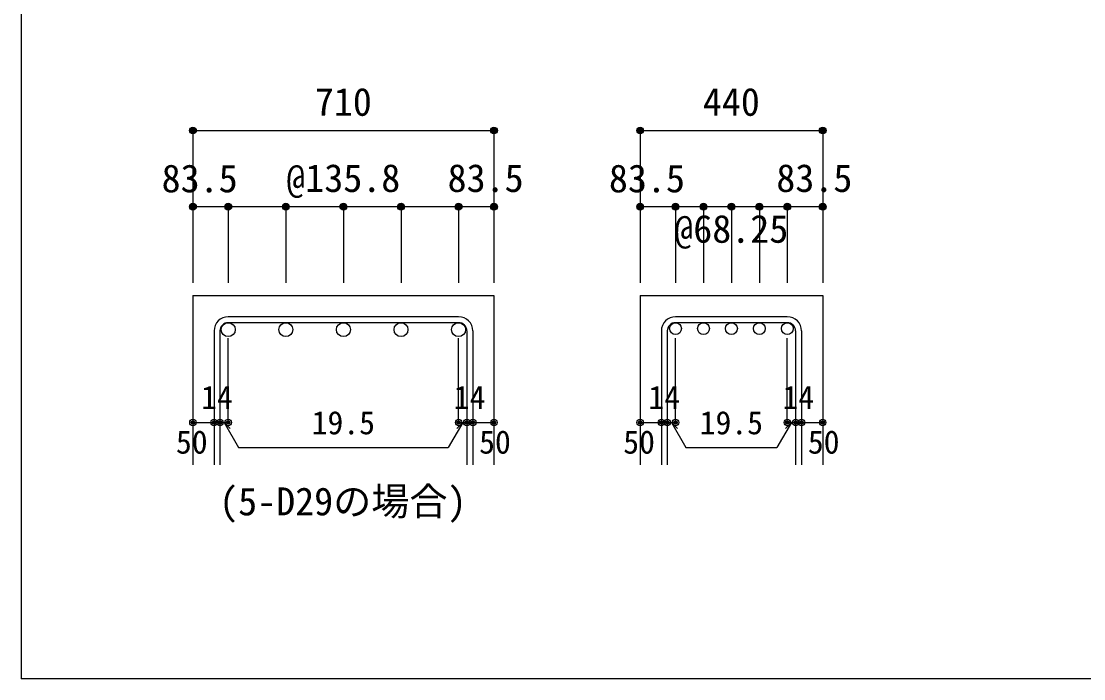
# Model space of a CAD drawing. Units: millimetres at full size, sheet at 1:30; details may follow other scales. Extents: x -5973 to 5954, y -4195 to 4201.
# Drawn here: x -5973 to -3464, y -4195 to -2642 of the extents above; entities that cross this region are included whole.
import ezdxf
from ezdxf.enums import TextEntityAlignment as Align

# ---------------------------------------------------------------- set-up
doc = ezdxf.new("R2010")
doc.units = ezdxf.units.MM
doc.header["$LTSCALE"] = 30
doc.header["$PDMODE"] = 32
doc.header["$PDSIZE"] = 15
for name, color, linetype in [('0-1', 2, 'Continuous'), ('0-5', 7, 'Continuous'), ('0-6', 7, 'Continuous'), ('0-7', 4, 'Continuous'), ('0-D', 4, 'Continuous'), ('F-0_枠', 6, 'Continuous')]:
    doc.layers.add(name, color=color, linetype=linetype)
doc.styles.add('ＭＳ ゴシック', font='')
doc.styles.get('ＭＳ ゴシック').set_extended_font_data('MS Gothic')

msp = doc.modelspace()

# ---------------------------------------------------------------- linework, layer by layer
at = {"layer": '0-1'}
for p, q in [((-5567.58, -3289.89), (-5567.58, -3689.89)), ((-5567.58, -3289.89), (-4856.58, -3289.89)), ((-4856.58, -3289.89), (-4856.58, -3689.89)), ((-4511.3, -3289.89), (-4511.3, -3689.89)), ((-4511.3, -3289.89), (-4080.3, -3289.89)), ((-4080.3, -3289.89), (-4080.3, -3689.89))]:
    msp.add_line(p, q, dxfattribs=at)
at = {"layer": '0-5', "color": 3}
for centre, radius in [((-5484.08, -3370.39), 16.5), ((-5348.08, -3370.39), 16.5), ((-5212.08, -3370.39), 16.5), ((-5076.08, -3370.39), 16.5), ((-4940.08, -3370.39), 16.5), ((-4427.8, -3367.89), 14), ((-4361.8, -3367.89), 14), ((-4295.8, -3367.89), 14), ((-4229.8, -3367.89), 14), ((-4163.8, -3367.89), 14)]:
    msp.add_circle(centre, radius, dxfattribs=at)
at = {"layer": '0-6'}
for p, q in [((-4940.08, -3339.89), (-5484.08, -3339.89)), ((-4940.08, -3353.89), (-5484.08, -3353.89)), ((-4163.8, -3339.89), (-4427.8, -3339.89)), ((-4163.8, -3353.89), (-4427.8, -3353.89)), ((-5517.58, -3373.39), (-5517.58, -3689.89)), ((-5503.58, -3373.39), (-5503.58, -3689.89)), ((-4920.58, -3373.39), (-4920.58, -3689.89)), ((-4906.58, -3373.39), (-4906.58, -3689.89)), ((-4461.3, -3373.39), (-4461.3, -3689.89)), ((-4447.3, -3373.39), (-4447.3, -3689.89)), ((-4144.3, -3373.39), (-4144.3, -3689.89)), ((-4130.3, -3373.39), (-4130.3, -3689.89))]:
    msp.add_line(p, q, dxfattribs=at)
for centre, radius, start, end in [((-5484.08, -3373.39), 33.5, 90, 180), ((-5484.08, -3373.39), 19.5, 90, 180), ((-4940.08, -3373.39), 33.5, 0, 90), ((-4940.08, -3373.39), 19.5, 0, 90), ((-4427.8, -3373.39), 33.5, 90, 180), ((-4427.8, -3373.39), 19.5, 90, 180), ((-4163.8, -3373.39), 33.5, 0, 90), ((-4163.8, -3373.39), 19.5, 0, 90)]:
    msp.add_arc(centre, radius, start, end, dxfattribs=at)
at = {"layer": '0-D'}
for p, q in [((-5567.58, -2899.89), (-5567.58, -3079.89)), ((-5567.58, -2899.89), (-4856.58, -2899.89)), ((-5567.58, -2899.89), (-4856.58, -2899.89)), ((-4856.58, -2899.89), (-4856.58, -3079.89)), ((-4511.3, -2899.89), (-4511.3, -3079.89)), ((-4511.3, -2899.89), (-4080.3, -2899.89)), ((-4511.3, -2899.89), (-4080.3, -2899.89)), ((-4080.3, -2899.89), (-4080.3, -3079.89)), ((-5484.08, -3079.89), (-5567.58, -3079.89)), ((-5567.58, -3079.89), (-5567.58, -3259.89)), ((-5212.08, -3079.89), (-5484.08, -3079.89)), ((-5484.08, -3079.89), (-5484.08, -3259.89)), ((-5348.08, -3079.89), (-5348.08, -3259.89)), ((-5212.08, -3079.89), (-5212.08, -3259.89)), ((-4940.08, -3079.89), (-5212.08, -3079.89)), ((-5076.08, -3079.89), (-5076.08, -3259.89)), ((-4856.58, -3079.89), (-4940.08, -3079.89)), ((-4940.08, -3079.89), (-4940.08, -3259.89)), ((-4856.58, -3079.89), (-4856.58, -3259.89)), ((-4427.8, -3079.89), (-4511.3, -3079.89)), ((-4511.3, -3079.89), (-4511.3, -3259.89)), ((-4295.8, -3079.89), (-4427.8, -3079.89)), ((-4427.8, -3079.89), (-4427.8, -3259.89)), ((-4361.8, -3079.89), (-4361.8, -3259.89)), ((-4163.8, -3079.89), (-4295.8, -3079.89)), ((-4295.8, -3079.89), (-4295.8, -3259.89)), ((-4229.8, -3079.89), (-4229.8, -3259.89)), ((-4080.3, -3079.89), (-4163.8, -3079.89)), ((-4163.8, -3079.89), (-4163.8, -3259.89)), ((-4080.3, -3079.89), (-4080.3, -3259.89)), ((-5484.08, -3589.89), (-5484.08, -3390.56)), ((-4940.08, -3589.89), (-4940.08, -3390.56)), ((-4427.8, -3589.89), (-4427.8, -3390.56)), ((-4163.8, -3589.89), (-4163.8, -3390.56)), ((-5567.58, -3589.89), (-5517.58, -3589.89)), ((-5517.58, -3589.89), (-5484.08, -3589.89)), ((-5493.83, -3589.89), (-5479.69, -3604.04)), ((-5493.83, -3589.89), (-5459.61, -3649.17)), ((-4930.33, -3589.89), (-4964.55, -3649.17)), ((-4930.33, -3589.89), (-4944.47, -3604.04)), ((-4940.08, -3589.89), (-4856.58, -3589.89)), ((-4920.58, -3589.89), (-4906.58, -3589.89)), ((-4511.3, -3589.89), (-4461.3, -3589.89)), ((-4461.3, -3589.89), (-4427.8, -3589.89)), ((-4437.55, -3589.89), (-4423.41, -3604.04)), ((-4437.55, -3589.89), (-4403.33, -3649.17)), ((-4154.05, -3589.89), (-4188.27, -3649.17)), ((-4154.05, -3589.89), (-4168.19, -3604.04)), ((-4163.8, -3589.89), (-4080.3, -3589.89)), ((-4144.3, -3589.89), (-4130.3, -3589.89)), ((-5459.61, -3649.17), (-4964.55, -3649.17)), ((-4403.33, -3649.17), (-4188.27, -3649.17))]:
    msp.add_line(p, q, dxfattribs=at)
for points in [[(-4856.58, -2899.89), (-4856.58, -3079.89), (-4856.58, -3259.89)], [(-4080.3, -2899.89), (-4080.3, -3079.89), (-4080.3, -3259.89)]]:
    msp.add_lwpolyline(points, dxfattribs=at)
for centre, radius in [((-5567.58, -2899.89), 8), ((-5567.58, -2899.89), 7.2), ((-5567.58, -2899.89), 6.4), ((-5567.58, -2899.89), 5.6), ((-5567.58, -2899.89), 4.8), ((-5567.58, -2899.89), 4), ((-5567.58, -2899.89), 3.2), ((-5567.58, -2899.89), 2.4), ((-5567.58, -2899.89), 1.6), ((-5567.58, -2899.89), 0.8), ((-4856.58, -2899.89), 8), ((-4856.58, -2899.89), 7.2), ((-4856.58, -2899.89), 6.4), ((-4856.58, -2899.89), 5.6), ((-4856.58, -2899.89), 4.8), ((-4856.58, -2899.89), 4), ((-4856.58, -2899.89), 3.2), ((-4856.58, -2899.89), 2.4), ((-4856.58, -2899.89), 1.6), ((-4856.58, -2899.89), 0.8), ((-4511.3, -2899.89), 8), ((-4511.3, -2899.89), 7.2), ((-4511.3, -2899.89), 6.4), ((-4511.3, -2899.89), 5.6), ((-4511.3, -2899.89), 4.8), ((-4511.3, -2899.89), 4), ((-4511.3, -2899.89), 3.2), ((-4511.3, -2899.89), 2.4), ((-4511.3, -2899.89), 1.6), ((-4511.3, -2899.89), 0.8), ((-4080.3, -2899.89), 8), ((-4080.3, -2899.89), 7.2), ((-4080.3, -2899.89), 6.4), ((-4080.3, -2899.89), 5.6), ((-4080.3, -2899.89), 4.8), ((-4080.3, -2899.89), 4), ((-4080.3, -2899.89), 3.2), ((-4080.3, -2899.89), 2.4), ((-4080.3, -2899.89), 1.6), ((-4080.3, -2899.89), 0.8), ((-5567.58, -3079.89), 8), ((-5567.58, -3079.89), 7.2), ((-5567.58, -3079.89), 6.4), ((-5567.58, -3079.89), 5.6), ((-5567.58, -3079.89), 4.8), ((-5567.58, -3079.89), 4), ((-5567.58, -3079.89), 3.2), ((-5567.58, -3079.89), 2.4), ((-5567.58, -3079.89), 1.6), ((-5567.58, -3079.89), 0.8), ((-5484.08, -3079.89), 8), ((-5484.08, -3079.89), 7.2), ((-5484.08, -3079.89), 6.4), ((-5484.08, -3079.89), 5.6), ((-5484.08, -3079.89), 4.8), ((-5484.08, -3079.89), 4), ((-5484.08, -3079.89), 3.2), ((-5484.08, -3079.89), 2.4), ((-5484.08, -3079.89), 1.6), ((-5484.08, -3079.89), 0.8), ((-5348.08, -3079.89), 8), ((-5348.08, -3079.89), 7.2), ((-5348.08, -3079.89), 6.4), ((-5348.08, -3079.89), 5.6), ((-5348.08, -3079.89), 4.8), ((-5348.08, -3079.89), 4), ((-5348.08, -3079.89), 3.2), ((-5348.08, -3079.89), 2.4), ((-5348.08, -3079.89), 1.6), ((-5348.08, -3079.89), 0.8), ((-5212.08, -3079.89), 8), ((-5212.08, -3079.89), 7.2), ((-5212.08, -3079.89), 6.4), ((-5212.08, -3079.89), 5.6), ((-5212.08, -3079.89), 4.8), ((-5212.08, -3079.89), 4), ((-5212.08, -3079.89), 3.2), ((-5212.08, -3079.89), 2.4), ((-5212.08, -3079.89), 1.6), ((-5212.08, -3079.89), 0.8), ((-5076.08, -3079.89), 8), ((-5076.08, -3079.89), 7.2), ((-5076.08, -3079.89), 6.4), ((-5076.08, -3079.89), 5.6), ((-5076.08, -3079.89), 4.8), ((-5076.08, -3079.89), 4), ((-5076.08, -3079.89), 3.2), ((-5076.08, -3079.89), 2.4), ((-5076.08, -3079.89), 1.6), ((-5076.08, -3079.89), 0.8), ((-4940.08, -3079.89), 8), ((-4940.08, -3079.89), 7.2), ((-4940.08, -3079.89), 6.4), ((-4940.08, -3079.89), 5.6), ((-4940.08, -3079.89), 4.8), ((-4940.08, -3079.89), 4), ((-4940.08, -3079.89), 3.2), ((-4940.08, -3079.89), 2.4), ((-4940.08, -3079.89), 1.6), ((-4940.08, -3079.89), 0.8), ((-4856.58, -3079.89), 8), ((-4856.58, -3079.89), 7.2), ((-4856.58, -3079.89), 6.4), ((-4856.58, -3079.89), 5.6), ((-4856.58, -3079.89), 4.8), ((-4856.58, -3079.89), 4), ((-4856.58, -3079.89), 3.2), ((-4856.58, -3079.89), 2.4), ((-4856.58, -3079.89), 1.6), ((-4856.58, -3079.89), 0.8), ((-4511.3, -3079.89), 8), ((-4511.3, -3079.89), 7.2), ((-4511.3, -3079.89), 6.4), ((-4511.3, -3079.89), 5.6), ((-4511.3, -3079.89), 4.8), ((-4511.3, -3079.89), 4), ((-4511.3, -3079.89), 3.2), ((-4511.3, -3079.89), 2.4), ((-4511.3, -3079.89), 1.6), ((-4511.3, -3079.89), 0.8), ((-4427.8, -3079.89), 8), ((-4427.8, -3079.89), 7.2), ((-4427.8, -3079.89), 6.4), ((-4427.8, -3079.89), 5.6), ((-4427.8, -3079.89), 4.8), ((-4427.8, -3079.89), 4), ((-4427.8, -3079.89), 3.2), ((-4427.8, -3079.89), 2.4), ((-4427.8, -3079.89), 1.6), ((-4427.8, -3079.89), 0.8), ((-4361.8, -3079.89), 8), ((-4361.8, -3079.89), 7.2), ((-4361.8, -3079.89), 6.4), ((-4361.8, -3079.89), 5.6), ((-4361.8, -3079.89), 4.8), ((-4361.8, -3079.89), 4), ((-4361.8, -3079.89), 3.2), ((-4361.8, -3079.89), 2.4), ((-4361.8, -3079.89), 1.6), ((-4361.8, -3079.89), 0.8), ((-4295.8, -3079.89), 8), ((-4295.8, -3079.89), 7.2), ((-4295.8, -3079.89), 6.4), ((-4295.8, -3079.89), 5.6), ((-4295.8, -3079.89), 4.8), ((-4295.8, -3079.89), 4), ((-4295.8, -3079.89), 3.2), ((-4295.8, -3079.89), 2.4), ((-4295.8, -3079.89), 1.6), ((-4295.8, -3079.89), 0.8), ((-4229.8, -3079.89), 8), ((-4229.8, -3079.89), 7.2), ((-4229.8, -3079.89), 6.4), ((-4229.8, -3079.89), 5.6), ((-4229.8, -3079.89), 4.8), ((-4229.8, -3079.89), 4), ((-4229.8, -3079.89), 3.2), ((-4229.8, -3079.89), 2.4), ((-4229.8, -3079.89), 1.6), ((-4229.8, -3079.89), 0.8), ((-4163.8, -3079.89), 8), ((-4163.8, -3079.89), 7.2), ((-4163.8, -3079.89), 6.4), ((-4163.8, -3079.89), 5.6), ((-4163.8, -3079.89), 4.8), ((-4163.8, -3079.89), 4), ((-4163.8, -3079.89), 3.2), ((-4163.8, -3079.89), 2.4), ((-4163.8, -3079.89), 1.6), ((-4163.8, -3079.89), 0.8), ((-4080.3, -3079.89), 8), ((-4080.3, -3079.89), 7.2), ((-4080.3, -3079.89), 6.4), ((-4080.3, -3079.89), 5.6), ((-4080.3, -3079.89), 4.8), ((-4080.3, -3079.89), 4), ((-4080.3, -3079.89), 3.2), ((-4080.3, -3079.89), 2.4), ((-4080.3, -3079.89), 1.6), ((-4080.3, -3079.89), 0.8), ((-5567.58, -3589.89), 4), ((-5567.58, -3589.89), 3.6), ((-5567.58, -3589.89), 3.2), ((-5567.58, -3589.89), 2.8), ((-5567.58, -3589.89), 2.4), ((-5567.58, -3589.89), 2), ((-5517.58, -3589.89), 4), ((-5517.58, -3589.89), 3.6), ((-5517.58, -3589.89), 3.2), ((-5517.58, -3589.89), 2.8), ((-5517.58, -3589.89), 2.4), ((-5517.58, -3589.89), 2), ((-5503.58, -3589.89), 4), ((-5503.58, -3589.89), 3.6), ((-5503.58, -3589.89), 3.2), ((-5503.58, -3589.89), 2.8), ((-5503.58, -3589.89), 2.4), ((-5503.58, -3589.89), 2), ((-5484.08, -3589.89), 4), ((-5484.08, -3589.89), 3.6), ((-5484.08, -3589.89), 3.2), ((-5484.08, -3589.89), 2.8), ((-5484.08, -3589.89), 2.4), ((-5484.08, -3589.89), 2), ((-4940.08, -3589.89), 4), ((-4940.08, -3589.89), 3.6), ((-4940.08, -3589.89), 3.2), ((-4940.08, -3589.89), 2.8), ((-4940.08, -3589.89), 2.4), ((-4940.08, -3589.89), 2), ((-4920.58, -3589.89), 4), ((-4920.58, -3589.89), 3.6), ((-4920.58, -3589.89), 3.2), ((-4920.58, -3589.89), 2.8), ((-4920.58, -3589.89), 2.4), ((-4920.58, -3589.89), 2), ((-4906.58, -3589.89), 4), ((-4906.58, -3589.89), 3.6), ((-4906.58, -3589.89), 3.2), ((-4906.58, -3589.89), 2.8), ((-4906.58, -3589.89), 2.4), ((-4906.58, -3589.89), 2), ((-4856.58, -3589.89), 4), ((-4856.58, -3589.89), 3.6), ((-4856.58, -3589.89), 3.2), ((-4856.58, -3589.89), 2.8), ((-4856.58, -3589.89), 2.4), ((-4856.58, -3589.89), 2), ((-4511.3, -3589.89), 4), ((-4511.3, -3589.89), 3.6), ((-4511.3, -3589.89), 3.2), ((-4511.3, -3589.89), 2.8), ((-4511.3, -3589.89), 2.4), ((-4511.3, -3589.89), 2), ((-4461.3, -3589.89), 4), ((-4461.3, -3589.89), 3.6), ((-4461.3, -3589.89), 3.2), ((-4461.3, -3589.89), 2.8), ((-4461.3, -3589.89), 2.4), ((-4461.3, -3589.89), 2), ((-4447.3, -3589.89), 4), ((-4447.3, -3589.89), 3.6), ((-4447.3, -3589.89), 3.2), ((-4447.3, -3589.89), 2.8), ((-4447.3, -3589.89), 2.4), ((-4447.3, -3589.89), 2), ((-4427.8, -3589.89), 4), ((-4427.8, -3589.89), 3.6), ((-4427.8, -3589.89), 3.2), ((-4427.8, -3589.89), 2.8), ((-4427.8, -3589.89), 2.4), ((-4427.8, -3589.89), 2), ((-4163.8, -3589.89), 4), ((-4163.8, -3589.89), 3.6), ((-4163.8, -3589.89), 3.2), ((-4163.8, -3589.89), 2.8), ((-4163.8, -3589.89), 2.4), ((-4163.8, -3589.89), 2), ((-4144.3, -3589.89), 4), ((-4144.3, -3589.89), 3.6), ((-4144.3, -3589.89), 3.2), ((-4144.3, -3589.89), 2.8), ((-4144.3, -3589.89), 2.4), ((-4144.3, -3589.89), 2), ((-4130.3, -3589.89), 4), ((-4130.3, -3589.89), 3.6), ((-4130.3, -3589.89), 3.2), ((-4130.3, -3589.89), 2.8), ((-4130.3, -3589.89), 2.4), ((-4130.3, -3589.89), 2), ((-4080.3, -3589.89), 4), ((-4080.3, -3589.89), 3.6), ((-4080.3, -3589.89), 3.2), ((-4080.3, -3589.89), 2.8), ((-4080.3, -3589.89), 2.4), ((-4080.3, -3589.89), 2), ((-5567.58, -3589.89), 1.6), ((-5567.58, -3589.89), 1.2), ((-5567.58, -3589.89), 0.8), ((-5567.58, -3589.89), 0.4), ((-5517.58, -3589.89), 1.6), ((-5517.58, -3589.89), 1.2), ((-5517.58, -3589.89), 0.8), ((-5517.58, -3589.89), 0.4), ((-5503.58, -3589.89), 1.6), ((-5503.58, -3589.89), 1.2), ((-5503.58, -3589.89), 0.8), ((-5503.58, -3589.89), 0.4), ((-5484.08, -3589.89), 1.6), ((-5484.08, -3589.89), 1.2), ((-5484.08, -3589.89), 0.8), ((-5484.08, -3589.89), 0.4), ((-4940.08, -3589.89), 1.6), ((-4940.08, -3589.89), 1.2), ((-4940.08, -3589.89), 0.8), ((-4940.08, -3589.89), 0.4), ((-4920.58, -3589.89), 1.6), ((-4920.58, -3589.89), 1.2), ((-4920.58, -3589.89), 0.8), ((-4920.58, -3589.89), 0.4), ((-4906.58, -3589.89), 1.6), ((-4906.58, -3589.89), 1.2), ((-4906.58, -3589.89), 0.8), ((-4906.58, -3589.89), 0.4), ((-4856.58, -3589.89), 1.6), ((-4856.58, -3589.89), 1.2), ((-4856.58, -3589.89), 0.8), ((-4856.58, -3589.89), 0.4), ((-4511.3, -3589.89), 1.6), ((-4511.3, -3589.89), 1.2), ((-4511.3, -3589.89), 0.8), ((-4511.3, -3589.89), 0.4), ((-4461.3, -3589.89), 1.6), ((-4461.3, -3589.89), 1.2), ((-4461.3, -3589.89), 0.8), ((-4461.3, -3589.89), 0.4), ((-4447.3, -3589.89), 1.6), ((-4447.3, -3589.89), 1.2), ((-4447.3, -3589.89), 0.8), ((-4447.3, -3589.89), 0.4), ((-4427.8, -3589.89), 1.6), ((-4427.8, -3589.89), 1.2), ((-4427.8, -3589.89), 0.8), ((-4427.8, -3589.89), 0.4), ((-4163.8, -3589.89), 1.6), ((-4163.8, -3589.89), 1.2), ((-4163.8, -3589.89), 0.8), ((-4163.8, -3589.89), 0.4), ((-4144.3, -3589.89), 1.6), ((-4144.3, -3589.89), 1.2), ((-4144.3, -3589.89), 0.8), ((-4144.3, -3589.89), 0.4), ((-4130.3, -3589.89), 1.6), ((-4130.3, -3589.89), 1.2), ((-4130.3, -3589.89), 0.8), ((-4130.3, -3589.89), 0.4), ((-4080.3, -3589.89), 1.6), ((-4080.3, -3589.89), 1.2), ((-4080.3, -3589.89), 0.8), ((-4080.3, -3589.89), 0.4)]:
    msp.add_circle(centre, radius, dxfattribs=at)
at = {"layer": '0-D', "color": 7}
for p in [(-5567.58, -2899.89), (-4856.58, -2899.89), (-4511.3, -2899.89), (-4080.3, -2899.89), (-5567.58, -3079.89), (-5484.08, -3079.89), (-5348.08, -3079.89), (-5212.08, -3079.89), (-5076.08, -3079.89), (-4940.08, -3079.89), (-4856.58, -3079.89), (-4511.3, -3079.89), (-4427.8, -3079.89), (-4361.8, -3079.89), (-4295.8, -3079.89), (-4229.8, -3079.89), (-4163.8, -3079.89), (-4080.3, -3079.89), (-5567.58, -3589.89), (-5517.58, -3589.89), (-5503.58, -3589.89), (-5484.08, -3589.89), (-4940.08, -3589.89), (-4920.58, -3589.89), (-4906.58, -3589.89), (-4856.58, -3589.89), (-4511.3, -3589.89), (-4461.3, -3589.89), (-4447.3, -3589.89), (-4427.8, -3589.89), (-4163.8, -3589.89), (-4144.3, -3589.89), (-4130.3, -3589.89), (-4080.3, -3589.89)]:
    msp.add_point(p, dxfattribs=at)
at = {"layer": 'F-0_枠'}
for p in [(-5972.88, 4201.15), (5954.1, -4195.24)]:
    msp.add_line(p, (-5972.88, -4195.24), dxfattribs=at)

# ---------------------------------------------------------------- texts
at = {"layer": '0-7', "color": 7, "style": 'ＭＳ ゴシック'}
msp.add_text('(5-D29の場合)', height=65.98, dxfattribs=at).set_placement((-5505.6, -3828.9), align=Align.BOTTOM_LEFT)
at = {"layer": '0-D', "style": 'ＭＳ ゴシック'}
for s, height, p in [('710', 65.98, (-5279.58, -2884.89)), ('440', 65.98, (-4363.3, -2884.89)), ('83.5', 65.98, (-5641.39, -3065.74)), ('@135.8', 65.98, (-5347.08, -3064.89)), ('83.5', 65.98, (-4966.08, -3064.89)), ('83.5', 65.98, (-4585.11, -3065.74)), ('83.5', 65.98, (-4189.8, -3064.89)), ('@68.25', 65.98, (-4430.8, -3184.89)), ('14', 54.99, (-5548.12, -3574.44)), ('14', 54.99, (-4951.54, -3574.44)), ('14', 54.99, (-4491.84, -3574.44)), ('14', 54.99, (-4175.26, -3574.44)), ('19.5', 54.99, (-5287.08, -3634.17)), ('19.5', 54.99, (-4370.8, -3634.17)), ('50', 54.99, (-5607.58, -3679.89)), ('50', 54.99, (-4891.58, -3679.89)), ('50', 54.99, (-4551.3, -3679.89)), ('50', 54.99, (-4115.3, -3679.89))]:
    msp.add_text(s, height=height, dxfattribs=at).set_placement(p, align=Align.BOTTOM_LEFT)

doc.saveas('drawing.dxf')
